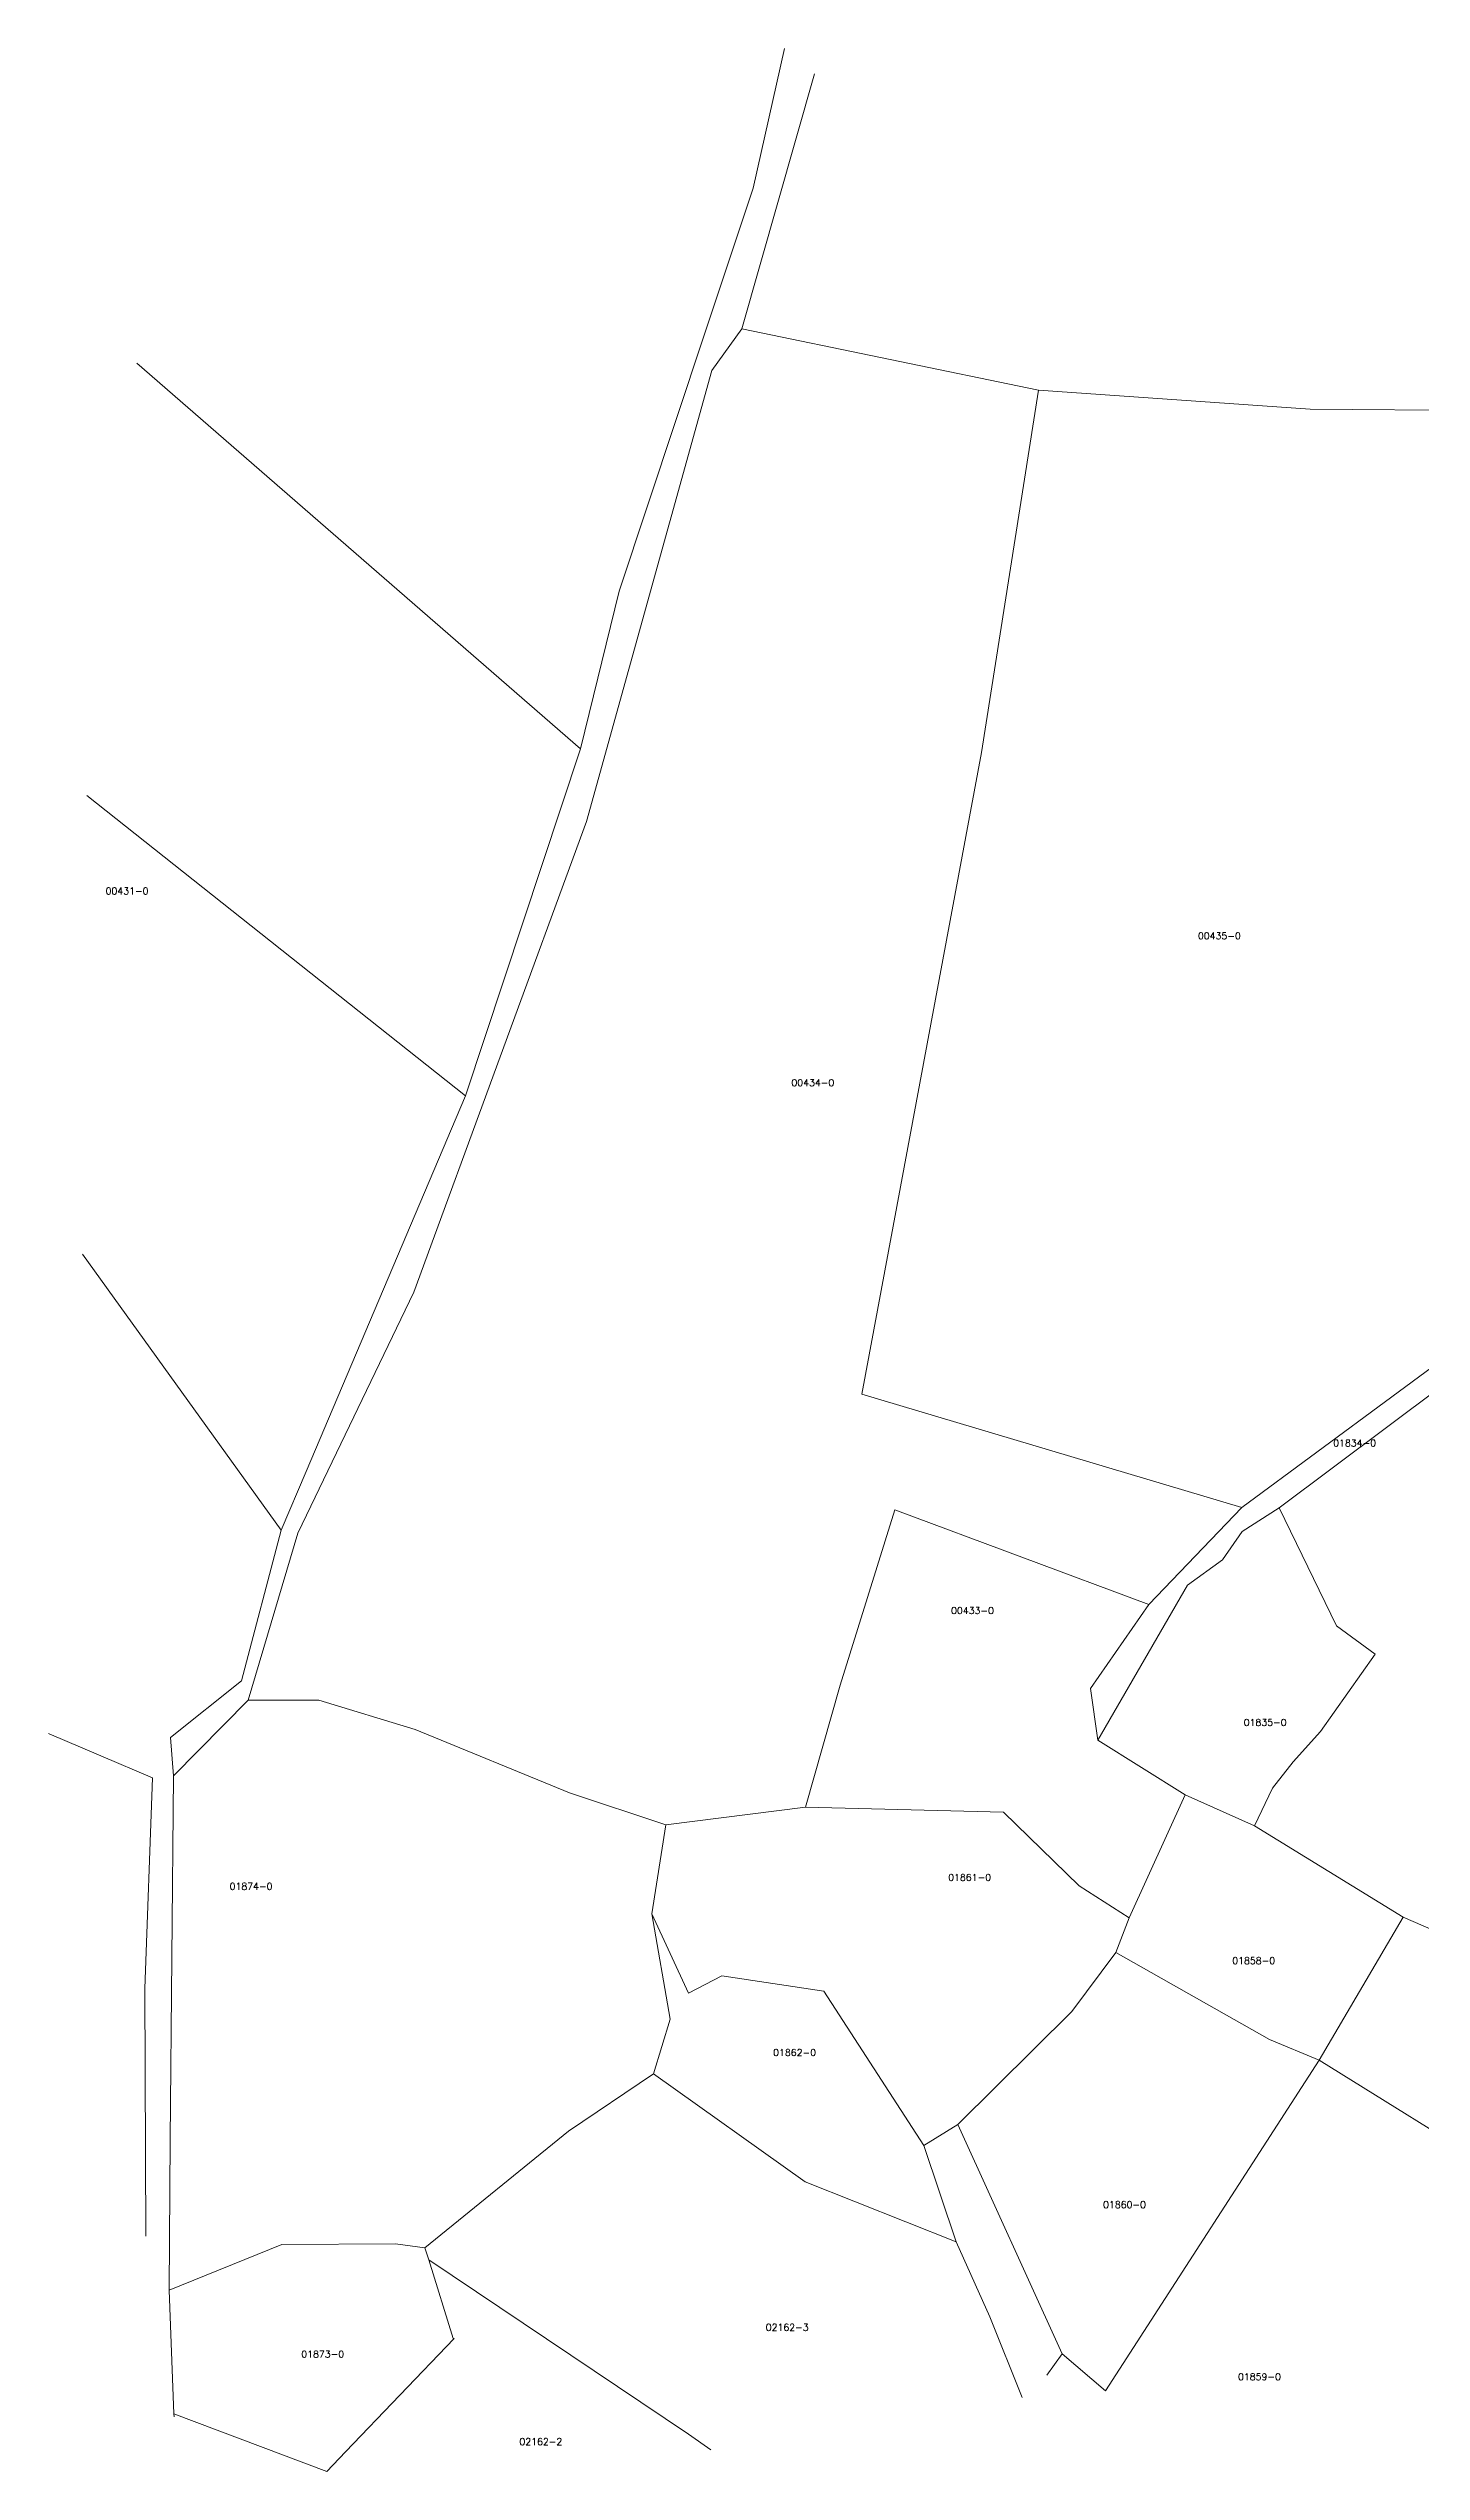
# Model space of a CAD drawing. Header units: metres. Extents: x 7519371 to 7519729, y 4695322 to 4695676.
# Drawn here: x 7519371.3 to 7519571.6, y 4695322 to 4695675.5 of the extents above; entities that cross this region are included whole.
import ezdxf

# ---------------------------------------------------------------- set-up
doc = ezdxf.new("R2010")
doc.units = ezdxf.units.M
for name, color, linetype, lineweight in [('Nr Parceles Baze', 7, 'Continuous', 0), ('Nr-Kojshi', 251, 'Continuous', 0), ('Parc-Kojshi', 251, 'Continuous', 0), ('Parcela Baze', 7, 'Continuous', 0)]:
    doc.layers.add(name, color=color, linetype=linetype, lineweight=lineweight)
doc.styles.get("Standard").update_dxf_attribs({"font": 'simplex.shx'})

msp = doc.modelspace()

# ---------------------------------------------------------------- linework, layer by layer
at = {"layer": 'Parc-Kojshi'}
for points in [[(7519474.063, 4695655.146), (7519478.634, 4695675.545)], [(7519482.994, 4695671.855), (7519472.402, 4695634.637)], [(7519466.972, 4695633.857), (7519474.063, 4695655.146)], [(7519472.402, 4695634.637), (7519468.032, 4695628.527)], [(7519472.402, 4695634.637), (7519515.692, 4695625.685)], [(7519454.511, 4695596.349), (7519466.972, 4695633.857)], [(7519448.85, 4695573.33), (7519384.162, 4695629.601)], [(7519468.032, 4695628.527), (7519449.75, 4695562.721)], [(7519507.39, 4695572.828), (7519515.692, 4695625.685)], [(7519515.692, 4695625.685), (7519555.332, 4695622.894)], [(7519555.332, 4695622.894), (7519579.952, 4695622.723)], [(7519448.85, 4695573.33), (7519454.511, 4695596.349)], [(7519432.108, 4695522.703), (7519448.85, 4695573.33)], [(7519489.887, 4695479.183), (7519507.39, 4695572.828)], [(7519376.87, 4695566.554), (7519432.108, 4695522.703)], [(7519449.75, 4695562.721), (7519424.567, 4695494.055)], [(7519432.108, 4695522.703), (7519408.836, 4695467.867)], [(7519405.226, 4695459.337), (7519376.207, 4695499.597)], [(7519424.567, 4695494.055), (7519407.656, 4695458.897)], [(7519545.336, 4695462.621), (7519589.117, 4695494.938)], [(7519545.336, 4695462.621), (7519489.887, 4695479.183)], [(7519574.357, 4695480.239), (7519550.766, 4695462.591)], [(7519408.836, 4695467.867), (7519405.226, 4695459.337)], [(7519531.756, 4695448.493), (7519545.336, 4695462.621)], [(7519550.766, 4695462.591), (7519545.396, 4695459.142)], [(7519559.165, 4695445.372), (7519550.766, 4695462.591)], [(7519399.435, 4695437.359), (7519405.226, 4695459.337)], [(7519407.656, 4695458.897), (7519400.405, 4695434.499)], [(7519545.396, 4695459.142), (7519542.506, 4695455.012)], [(7519542.506, 4695455.012), (7519537.436, 4695451.312)], [(7519537.436, 4695451.312), (7519524.335, 4695428.694)], [(7519564.805, 4695441.232), (7519559.165, 4695445.372)], [(7519556.825, 4695429.932), (7519564.805, 4695441.232)], [(7519389.065, 4695429.069), (7519399.435, 4695437.359)], [(7519400.405, 4695434.499), (7519389.524, 4695423.48)], [(7519410.725, 4695434.498), (7519400.405, 4695434.499)], [(7519424.775, 4695430.228), (7519410.725, 4695434.498)], [(7519371.355, 4695429.58), (7519371.265, 4695429.66)], [(7519386.424, 4695423.16), (7519371.355, 4695429.58)], [(7519447.284, 4695421.007), (7519424.775, 4695430.228)], [(7519552.835, 4695425.533), (7519556.825, 4695429.932)], [(7519389.065, 4695429.069), (7519389.524, 4695423.48)], [(7519385.313, 4695392.451), (7519386.424, 4695423.16)], [(7519389.524, 4695423.48), (7519389.002, 4695370.352)], [(7519549.805, 4695421.673), (7519552.835, 4695425.533)], [(7519461.324, 4695416.327), (7519447.284, 4695421.007)], [(7519481.674, 4695418.926), (7519461.324, 4695416.327)], [(7519537.085, 4695420.694), (7519547.204, 4695416.173)], [(7519547.204, 4695416.173), (7519549.805, 4695421.673)], [(7519459.294, 4695403.338), (7519461.324, 4695416.327)], [(7519568.874, 4695402.833), (7519547.204, 4695416.173)], [(7519461.973, 4695387.988), (7519459.294, 4695403.338)], [(7519459.294, 4695403.338), (7519464.623, 4695391.758)], [(7519526.964, 4695397.705), (7519528.884, 4695402.765)], [(7519556.643, 4695382.005), (7519568.874, 4695402.833)], [(7519578.724, 4695398.593), (7519568.874, 4695402.833)], [(7519520.563, 4695389.106), (7519526.964, 4695397.705)], [(7519526.964, 4695397.705), (7519549.393, 4695385.015)], [(7519464.623, 4695391.758), (7519469.473, 4695394.298)], [(7519469.473, 4695394.298), (7519484.343, 4695392.047)], [(7519385.452, 4695356.283), (7519385.313, 4695392.451)], [(7519484.343, 4695392.047), (7519498.943, 4695369.548)], [(7519459.543, 4695379.979), (7519461.973, 4695387.988)], [(7519503.923, 4695372.617), (7519520.563, 4695389.106)], [(7519549.393, 4695385.015), (7519556.643, 4695382.005)], [(7519525.471, 4695333.708), (7519556.643, 4695382.005)], [(7519556.643, 4695382.005), (7519583.723, 4695365.174)], [(7519459.543, 4695379.979), (7519447.123, 4695371.63)], [(7519481.622, 4695364.249), (7519459.543, 4695379.979)], [(7519389.002, 4695370.352), (7519388.862, 4695348.413)], [(7519447.123, 4695371.63), (7519426.172, 4695354.611)], [(7519498.943, 4695369.548), (7519503.923, 4695372.617)], [(7519503.682, 4695355.468), (7519498.943, 4695369.548)], [(7519503.923, 4695372.617), (7519519.112, 4695339.118)], [(7519503.682, 4695355.468), (7519481.622, 4695364.249)], [(7519508.562, 4695344.508), (7519503.682, 4695355.468)], [(7519405.322, 4695355.062), (7519388.862, 4695348.413)], [(7519421.882, 4695355.171), (7519405.322, 4695355.062)], [(7519426.172, 4695354.611), (7519421.882, 4695355.171)], [(7519426.725, 4695352.841), (7519426.172, 4695354.611)], [(7519430.301, 4695341.382), (7519426.725, 4695352.841)], [(7519426.725, 4695352.841), (7519464.604, 4695327.419)], [(7519388.862, 4695348.413), (7519389.551, 4695330.364)], [(7519414.61, 4695324.838), (7519430.431, 4695341.382)], [(7519430.431, 4695341.382), (7519430.301, 4695341.382)], [(7519513.291, 4695332.749), (7519508.562, 4695344.508)], [(7519519.112, 4695339.118), (7519516.891, 4695336.028)], [(7519519.112, 4695339.118), (7519525.471, 4695333.708)], [(7519389.551, 4695330.364), (7519411.851, 4695321.953)], [(7519389.551, 4695330.364), (7519389.611, 4695329.924)], [(7519464.604, 4695327.419), (7519467.896, 4695325.116)], [(7519411.851, 4695321.953), (7519414.61, 4695324.838)]]:
    msp.add_lwpolyline(points, dxfattribs=at)
at = {"layer": 'Parcela Baze', "flags": 128}
msp.add_lwpolyline([(7519523.275, 4695436.204), (7519531.756, 4695448.493), (7519494.736, 4695462.314), (7519486.765, 4695436.705), (7519481.674, 4695418.926), (7519510.564, 4695418.175), (7519521.594, 4695407.445), (7519528.884, 4695402.765), (7519537.085, 4695420.694), (7519524.335, 4695428.694)], close=True, dxfattribs=at)

# ---------------------------------------------------------------- texts
at = {"layer": 'Nr Parceles Baze'}
msp.add_text('00433-0', height=1, dxfattribs=at).set_placement((7519502.925, 4695447.094))
at = {"layer": 'Nr-Kojshi'}
for s, p in [('00431-0', (7519379.599, 4695552.084)), ('00435-0', (7519538.939, 4695545.548)), ('00434-0', (7519479.638, 4695524.111)), ('01834-0', (7519558.666, 4695471.53)), ('01835-0', (7519545.615, 4695430.763)), ('01861-0', (7519502.504, 4695408.146)), ('01874-0', (7519397.684, 4695406.85)), ('01858-0', (7519543.944, 4695396.005)), ('01862-0', (7519476.973, 4695382.598)), ('01860-0', (7519525.102, 4695360.407)), ('02162-3', (7519475.892, 4695342.497)), ('01873-0', (7519408.141, 4695338.583)), ('01859-0', (7519544.781, 4695335.277)), ('02162-2', (7519439.961, 4695325.801))]:
    msp.add_text(s, height=1, dxfattribs=at).set_placement(p)

doc.saveas('drawing.dxf')
